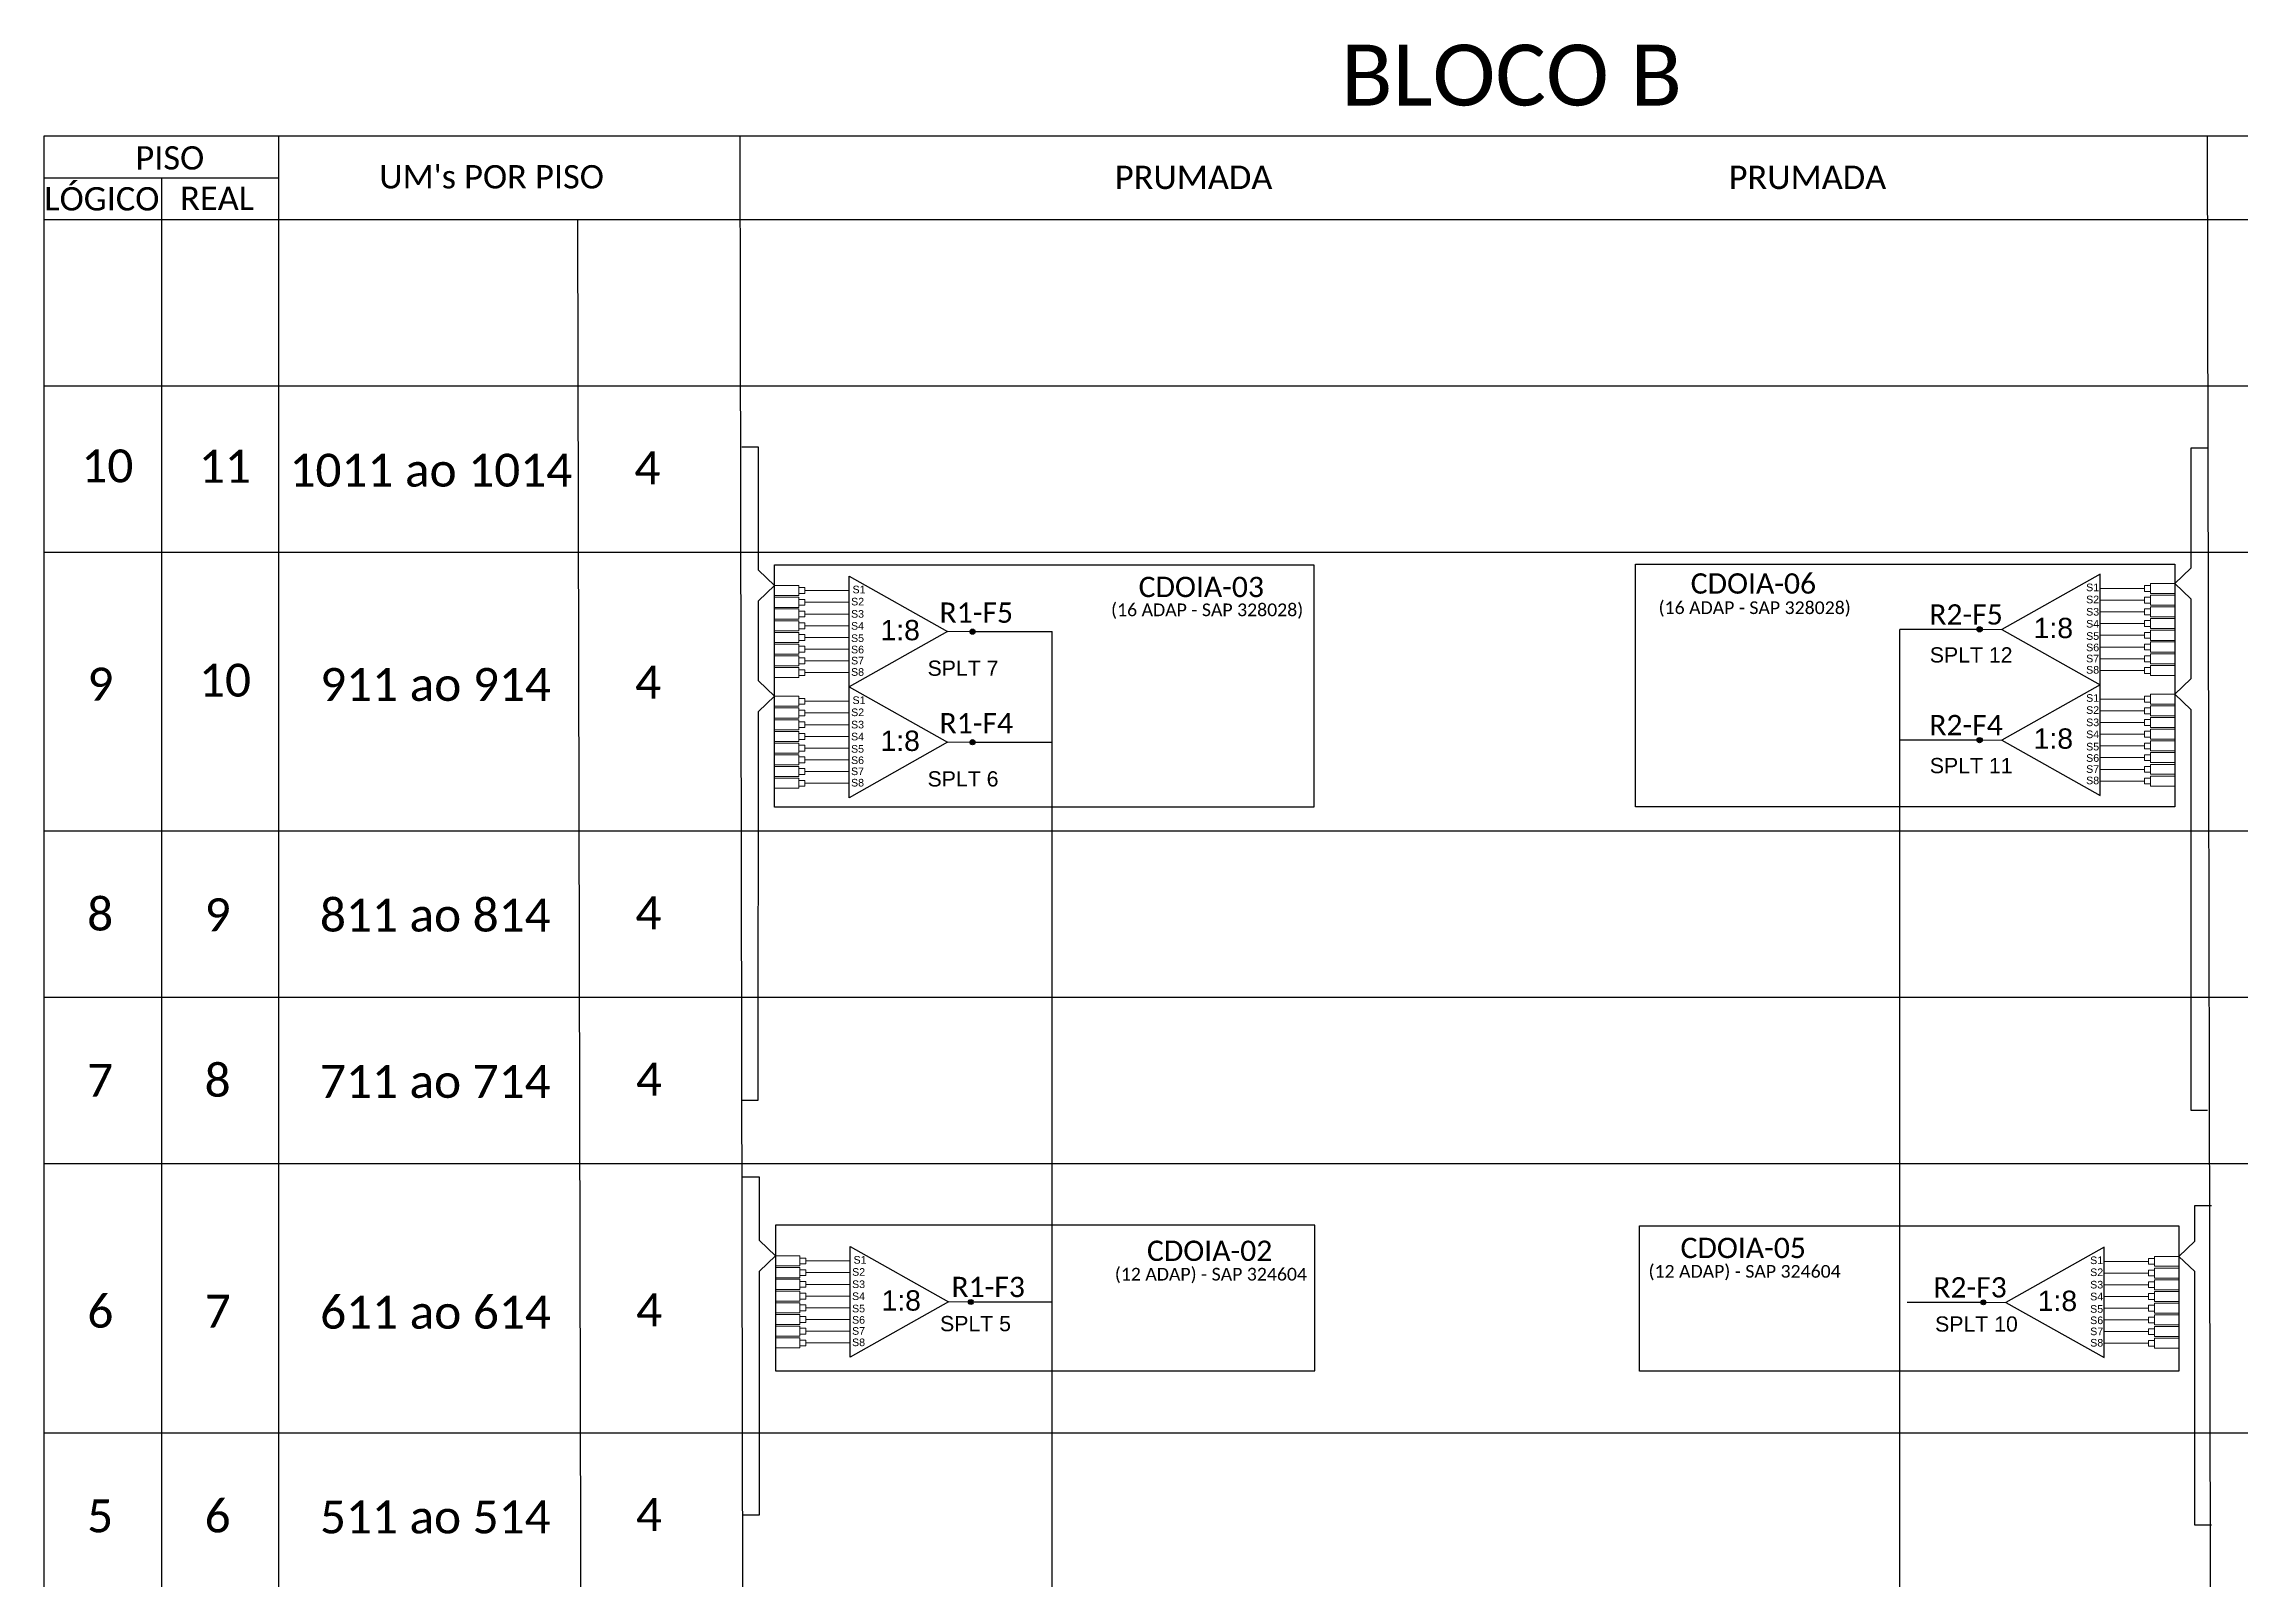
# Model space of a CAD drawing. Header units: millimetres. Extents: x -1286 to 1358, y -500 to 94.
# Drawn here: x 965.4 to 1181.7, y -207.6 to -56.5 of the extents above; entities that cross this region are included whole.
import ezdxf
from ezdxf.enums import TextEntityAlignment as Align

# ---------------------------------------------------------------- set-up
doc = ezdxf.new("R2010")
doc.units = ezdxf.units.MM
doc.styles.add('ARIAL', font='arial.ttf')
doc.styles.add('WMF-Calibri0', font='calibri.ttf')

# ---------------------------------------------------------------- blocks, each defined once
blk = doc.blocks.new('SPLT_1-8_SC-APC_ESQ')
at = {"color": 1}
blk.add_lwpolyline([(7.37, -2.1), (17.04, -7.55), (7.37, -13), (7.37, -2.1)], dxfattribs=at)
at = {"color": 3, "lineweight": 0}
for points in [[(2.41, -3.02), (0, -3.02)], [(2.41, -4), (0, -4)], [(2.41, -4.17), (0, -4.17)], [(2.41, -3.02), (2.41, -4)], [(2.41, -4.17), (2.41, -5.16)], [(2.99, -3.51), (7.37, -3.51)], [(2.41, -5.16), (0, -5.16)], [(2.41, -5.32), (0, -5.32)], [(2.41, -6.31), (0, -6.31)], [(2.41, -6.48), (0, -6.48)], [(2.41, -5.32), (2.41, -6.31)], [(2.41, -6.48), (2.41, -7.46)], [(7.37, -4.66), (2.99, -4.66)], [(7.37, -5.82), (2.99, -5.82)], [(2.41, -7.46), (0, -7.46)], [(2.41, -7.63), (0, -7.63)], [(2.41, -8.62), (0, -8.62)], [(2.41, -7.63), (2.41, -8.62)], [(7.37, -6.97), (2.99, -6.97)], [(7.37, -8.12), (2.99, -8.12)], [(2.41, -8.78), (0, -8.78)], [(2.41, -9.77), (0, -9.77)], [(2.41, -9.94), (0, -9.94)], [(2.41, -8.78), (2.41, -9.77)], [(2.41, -9.94), (2.41, -10.92)], [(7.37, -9.28), (2.99, -9.28)], [(7.37, -10.43), (2.99, -10.43)], [(2.41, -10.92), (0, -10.92)], [(2.41, -11.09), (0, -11.09)], [(2.41, -12.08), (0, -12.08)], [(2.41, -11.09), (2.41, -12.08)], [(7.37, -11.58), (2.99, -11.58)]]:
    blk.add_lwpolyline(points, dxfattribs=at)
for points in [[(2.99, -3.22), (2.41, -3.22), (2.41, -3.8), (2.99, -3.8)], [(2.99, -4.38), (2.41, -4.38), (2.41, -4.95), (2.99, -4.95)], [(2.99, -5.53), (2.41, -5.53), (2.41, -6.1), (2.99, -6.1)], [(2.99, -6.68), (2.41, -6.68), (2.41, -7.26), (2.99, -7.26)], [(2.99, -7.84), (2.41, -7.84), (2.41, -8.41), (2.99, -8.41)], [(2.99, -8.99), (2.41, -8.99), (2.41, -9.56), (2.99, -9.56)], [(2.99, -10.14), (2.41, -10.14), (2.41, -10.72), (2.99, -10.72)], [(2.99, -11.3), (2.41, -11.3), (2.41, -11.87), (2.99, -11.87)]]:
    blk.add_lwpolyline(points, close=True, dxfattribs=at)
at = {"color": 1, "lineweight": 0}
blk.add_lwpolyline([(17.04, -7.55), (19.26, -7.55)], dxfattribs=at)
at = {"color": 1, "style": 'ARIAL'}
for s, height, p in [('S2', 0.75, (7.56, -4.97)), ('S1', 0.75, (7.7, -3.78)), ('S3', 0.75, (7.55, -6.18)), ('1:8', 2, (10.45, -8.4)), ('S5', 0.75, (7.55, -8.57)), ('S4', 0.75, (7.55, -7.36)), ('S6', 0.75, (7.55, -9.69)), ('S7', 0.75, (7.55, -10.78)), ('S8', 0.75, (7.55, -11.9))]:
    blk.add_text(s, height=height, dxfattribs=at).set_placement(p)
blk = doc.blocks.new('SPLT_1-8_SC-APC')
at = {"color": 1}
blk.add_lwpolyline([(-7.37, -2.1), (-17.04, -7.55), (-7.37, -13), (-7.37, -2.1)], dxfattribs=at)
at = {"color": 3, "lineweight": 0}
for points in [[(-2.99, -3.51), (-7.37, -3.51)], [(-2.41, -3.02), (-2.41, -4)], [(-2.41, -3.02), (0, -3.02)], [(-2.41, -4), (0, -4)], [(-2.41, -4.17), (-2.41, -5.16)], [(-2.41, -4.17), (0, -4.17)], [(-7.37, -4.66), (-2.99, -4.66)], [(-7.37, -5.82), (-2.99, -5.82)], [(-2.41, -5.16), (0, -5.16)], [(-2.41, -5.32), (-2.41, -6.31)], [(-2.41, -5.32), (0, -5.32)], [(-2.41, -6.31), (0, -6.31)], [(-2.41, -6.48), (-2.41, -7.46)], [(-2.41, -6.48), (0, -6.48)], [(-7.37, -6.97), (-2.99, -6.97)], [(-7.37, -8.12), (-2.99, -8.12)], [(-2.41, -7.46), (0, -7.46)], [(-2.41, -7.63), (-2.41, -8.62)], [(-2.41, -7.63), (0, -7.63)], [(-2.41, -8.62), (0, -8.62)], [(-7.37, -9.28), (-2.99, -9.28)], [(-7.37, -10.43), (-2.99, -10.43)], [(-2.41, -8.78), (-2.41, -9.77)], [(-2.41, -8.78), (0, -8.78)], [(-2.41, -9.77), (0, -9.77)], [(-2.41, -9.94), (-2.41, -10.92)], [(-2.41, -9.94), (0, -9.94)], [(-7.37, -11.58), (-2.99, -11.58)], [(-2.41, -10.92), (0, -10.92)], [(-2.41, -11.09), (-2.41, -12.08)], [(-2.41, -11.09), (0, -11.09)], [(-2.41, -12.08), (0, -12.08)]]:
    blk.add_lwpolyline(points, dxfattribs=at)
for points in [[(-2.99, -3.22), (-2.41, -3.22), (-2.41, -3.8), (-2.99, -3.8)], [(-2.99, -4.38), (-2.41, -4.38), (-2.41, -4.95), (-2.99, -4.95)], [(-2.99, -5.53), (-2.41, -5.53), (-2.41, -6.1), (-2.99, -6.1)], [(-2.99, -6.68), (-2.41, -6.68), (-2.41, -7.26), (-2.99, -7.26)], [(-2.99, -7.84), (-2.41, -7.84), (-2.41, -8.41), (-2.99, -8.41)], [(-2.99, -8.99), (-2.41, -8.99), (-2.41, -9.56), (-2.99, -9.56)], [(-2.99, -10.14), (-2.41, -10.14), (-2.41, -10.72), (-2.99, -10.72)], [(-2.99, -11.3), (-2.41, -11.3), (-2.41, -11.87), (-2.99, -11.87)]]:
    blk.add_lwpolyline(points, close=True, dxfattribs=at)
at = {"color": 1, "lineweight": 0}
blk.add_lwpolyline([(-17.04, -7.55), (-19.26, -7.55)], dxfattribs=at)
at = {"color": 1, "style": 'ARIAL'}
for s, height, p in [('S1', 0.75, (-8.74, -3.78)), ('S2', 0.75, (-8.74, -4.97)), ('1:8', 2, (-13.91, -8.4)), ('S3', 0.75, (-8.74, -6.18)), ('S4', 0.75, (-8.74, -7.36)), ('S5', 0.75, (-8.74, -8.57)), ('S6', 0.75, (-8.74, -9.69)), ('S7', 0.75, (-8.74, -10.78)), ('S8', 0.75, (-8.74, -11.9))]:
    blk.add_text(s, height=height, dxfattribs=at).set_placement(p)

msp = doc.modelspace()

# ---------------------------------------------------------------- hatches: boundary and pattern name
h = msp.add_hatch(color=3)
h.dxf.hatch_style = 1
edge = h.paths.add_edge_path()
edge.add_arc((1056.85, -114.34), 0.256, 0, 360)
h = msp.add_hatch(color=3)
h.dxf.hatch_style = 1
edge = h.paths.add_edge_path()
edge.add_arc((1156.05, -114.12), 0.256, 0, 360)
h = msp.add_hatch(color=3)
h.dxf.hatch_style = 1
edge = h.paths.add_edge_path()
edge.add_arc((1056.85, -125.23), 0.256, 0, 360)
h = msp.add_hatch(color=3)
h.dxf.hatch_style = 1
edge = h.paths.add_edge_path()
edge.add_arc((1156.05, -125.02), 0.256, 0, 360)
h = msp.add_hatch(color=3)
h.dxf.hatch_style = 1
edge = h.paths.add_edge_path()
edge.add_arc((1056.69, -180.35), 0.242, 0, 360)
h = msp.add_hatch(color=3)
h.dxf.hatch_style = 1
edge = h.paths.add_edge_path()
edge.add_arc((1156.42, -180.39), 0.242, 0, 360)

# ---------------------------------------------------------------- linework, layer by layer
at = {"color": 5}
msp.add_line((1056.69, -180.35), (1064.69, -180.35), dxfattribs=at)
at = {"color": 6}
msp.add_line((1156.42, -180.39), (1148.9, -180.39), dxfattribs=at)
at = {"color": 0}
for points in [[(1327.89, -65.54), (965.38, -65.54)], [(965.38, -69.65), (988.53, -69.65)]]:
    msp.add_lwpolyline(points, dxfattribs=at)
for points in [[(965.38, -65.54), (965.38, -408.5), (1327.89, -408.5), (1327.89, -65.54)], [(988.53, -408.5), (988.53, -65.54)], [(976.95, -69.65), (976.95, -408.5)], [(965.38, -73.76), (1327.89, -73.76)], [(965.38, -90.14), (1327.89, -90.14)], [(965.38, -106.51), (1327.89, -106.51)], [(965.38, -133.95), (1327.89, -133.95)], [(965.38, -150.32), (1327.89, -150.32)], [(965.38, -166.7), (1327.89, -166.7)], [(965.38, -193.22), (1327.89, -193.22)]]:
    msp.add_lwpolyline(points)
at = {"color": 7}
for points in [[(1033.94, -65.54), (1034.56, -408.5)], [(1178.47, -65.54), (1179.2, -408.5)], [(1017.93, -73.76), (1018.68, -408.5)]]:
    msp.add_lwpolyline(points, dxfattribs=at)
at = {"color": 3}
for points in [[(1034.1, -160.49), (1035.75, -160.49), (1035.76, -122.21), (1037.33, -120.7), (1035.76, -119.2), (1035.76, -111.31), (1037.33, -109.81), (1035.76, -108.3), (1035.76, -96.17), (1034.11, -96.17)], [(1178.51, -96.29), (1176.86, -96.29), (1176.85, -108.09), (1175.28, -109.59), (1176.85, -111.1), (1176.85, -118.98), (1175.28, -120.49), (1176.85, -122), (1176.85, -161.47), (1178.5, -161.47)], [(1034.21, -201.3), (1035.86, -201.3), (1035.86, -177.33), (1037.43, -175.82), (1035.86, -174.31), (1035.87, -168.05), (1034.21, -168.05)], [(1178.9, -202.34), (1177.25, -202.34), (1177.25, -177.36), (1175.68, -175.86), (1177.25, -174.35), (1177.24, -170.85), (1178.9, -170.85)]]:
    msp.add_lwpolyline(points, dxfattribs=at)
at = {"color": 1}
for points in [[(1037.33, -107.75), (1090.46, -107.75), (1090.46, -131.64), (1037.33, -131.64)], [(1122.15, -107.7), (1175.28, -107.7), (1175.28, -131.59), (1122.15, -131.59)], [(1090.56, -172.8), (1037.43, -172.8), (1037.43, -187.12), (1090.56, -187.12)], [(1122.55, -172.84), (1175.68, -172.84), (1175.68, -187.16), (1122.55, -187.16)]]:
    msp.add_lwpolyline(points, close=True, dxfattribs=at)
at = {"color": 5, "linetype": 'Continuous', "ltscale": 4}
for points in [[(1056.85, -114.34), (1064.69, -114.34)], [(1056.85, -125.23), (1064.69, -125.23)]]:
    msp.add_lwpolyline(points, dxfattribs=at)
at = {"color": 5}
msp.add_lwpolyline([(1123.55, -319.69), (1123.55, -294.28), (1064.69, -294.28), (1064.69, -114.34)], dxfattribs=at)
at = {"color": 6}
for points in [[(1132.55, -319.69), (1132.55, -289.34), (1148.18, -289.34), (1148.18, -114.12)], [(1156.02, -114.12), (1148.18, -114.12)], [(1156.02, -125.02), (1148.18, -125.02)]]:
    msp.add_lwpolyline(points, dxfattribs=at)
at = {"color": 1}
msp.add_lwpolyline([(1168.31, -174.94), (1158.64, -180.39), (1168.31, -185.83), (1168.31, -174.94)], dxfattribs=at)
at = {"color": 3, "lineweight": 0}
for points in [[(1172.69, -176.35), (1168.31, -176.35)], [(1173.26, -175.86), (1173.26, -176.84)], [(1173.26, -175.86), (1175.68, -175.86)], [(1173.26, -176.84), (1175.68, -176.84)], [(1173.26, -177.01), (1173.26, -178)], [(1173.26, -177.01), (1175.68, -177.01)], [(1168.31, -177.5), (1172.69, -177.5)], [(1168.31, -178.66), (1172.69, -178.66)], [(1173.26, -178), (1175.68, -178)], [(1173.26, -178.16), (1173.26, -179.15)], [(1173.26, -178.16), (1175.68, -178.16)], [(1173.26, -179.15), (1175.68, -179.15)], [(1173.26, -179.31), (1173.26, -180.3)], [(1173.26, -179.31), (1175.68, -179.31)], [(1168.31, -179.81), (1172.69, -179.81)], [(1168.31, -180.96), (1172.69, -180.96)], [(1173.26, -180.3), (1175.68, -180.3)], [(1173.26, -180.47), (1173.26, -181.45)], [(1173.26, -180.47), (1175.68, -180.47)], [(1173.26, -181.45), (1175.68, -181.45)], [(1173.26, -181.62), (1173.26, -182.61)], [(1173.26, -181.62), (1175.68, -181.62)], [(1168.31, -182.11), (1172.69, -182.11)], [(1168.31, -183.27), (1172.69, -183.27)], [(1173.26, -182.61), (1175.68, -182.61)], [(1173.26, -182.77), (1173.26, -183.76)], [(1173.26, -182.77), (1175.68, -182.77)], [(1173.26, -183.76), (1175.68, -183.76)], [(1168.31, -184.42), (1172.69, -184.42)], [(1173.26, -183.93), (1173.26, -184.91)], [(1173.26, -183.93), (1175.68, -183.93)], [(1173.26, -184.91), (1175.68, -184.91)]]:
    msp.add_lwpolyline(points, dxfattribs=at)
for points in [[(1172.69, -176.06), (1173.26, -176.06), (1173.26, -176.64), (1172.69, -176.64)], [(1172.69, -177.22), (1173.26, -177.22), (1173.26, -177.79), (1172.69, -177.79)], [(1172.69, -178.37), (1173.26, -178.37), (1173.26, -178.94), (1172.69, -178.94)], [(1172.69, -179.52), (1173.26, -179.52), (1173.26, -180.09), (1172.69, -180.09)], [(1172.69, -180.67), (1173.26, -180.67), (1173.26, -181.25), (1172.69, -181.25)], [(1172.69, -181.83), (1173.26, -181.83), (1173.26, -182.4), (1172.69, -182.4)], [(1172.69, -182.98), (1173.26, -182.98), (1173.26, -183.55), (1172.69, -183.55)], [(1172.69, -184.13), (1173.26, -184.13), (1173.26, -184.71), (1172.69, -184.71)]]:
    msp.add_lwpolyline(points, close=True, dxfattribs=at)
at = {"color": 1, "lineweight": 0}
msp.add_lwpolyline([(1158.64, -180.39), (1156.42, -180.39)], dxfattribs=at)
at = {"color": 3}
for centre, radius in [((1056.85, -114.34), 0.256), ((1156.05, -114.12), 0.256), ((1056.85, -125.23), 0.256), ((1156.05, -125.02), 0.256), ((1056.69, -180.35), 0.242), ((1156.42, -180.39), 0.242)]:
    msp.add_circle(centre, radius, dxfattribs=at)

# ---------------------------------------------------------------- block references
for p in [(1037.33, -106.79), (1037.33, -117.69), (1037.43, -172.8)]:
    msp.add_blockref('SPLT_1-8_SC-APC_ESQ', p)
for p in [(1175.28, -106.58), (1175.28, -117.47)]:
    msp.add_blockref('SPLT_1-8_SC-APC', p, dxfattribs=at)

# ---------------------------------------------------------------- texts
at = {"color": 0, "style": 'WMF-Calibri0'}
for s, height, p in [('BLOCO B', 6, (1093.14, -62.54)), ('     PISO', 2.3, (970.34, -68.84)), ("UM's POR PISO", 2.3, (998.41, -70.7)), ('PRUMADA', 2.3, (1070.87, -70.76)), ('PRUMADA', 2.3, (1131.33, -70.76)), ('  LÓGICO', 2.3, (963.8, -72.87)), ('    REAL', 2.3, (975.56, -72.82))]:
    msp.add_text(s, height=height, dxfattribs=at).set_placement(p)
at = {"color": 7, "style": 'WMF-Calibri0'}
for s, p in [('10', (971.63, -98.02)), ('11', (983.2, -98.06)), ('10', (983.22, -119.12))]:
    msp.add_text(s, height=3.24, dxfattribs=at).set_placement(p, align=Align.MIDDLE_CENTER)
at = {"color": 7}
for s, height, style, p in [('1011 ao 1014', 3.24, 'WMF-Calibri0', (989.57, -100.06)), ('SPLT 12', 1.5, 'ARIAL', (1151.14, -117.38)), ('911 ao 914', 3.24, 'WMF-Calibri0', (992.59, -121.16)), ('SPLT 7', 1.5, 'ARIAL', (1052.42, -118.69)), ('SPLT 11', 1.5, 'ARIAL', (1151.14, -128.28)), ('SPLT 6', 1.5, 'ARIAL', (1052.42, -129.59)), ('811 ao 814', 3.24, 'WMF-Calibri0', (992.57, -143.87)), ('711 ao 714', 3.24, 'WMF-Calibri0', (992.57, -160.25)), ('611 ao 614', 3.24, 'WMF-Calibri0', (992.59, -182.98)), ('511 ao 514', 3.24, 'WMF-Calibri0', (992.57, -203.14))]:
    msp.add_text(s, height=height, dxfattribs=dict(at, style=style)).set_placement(p)
at = {"color": 1}
for s, height, style, p in [('CDOIA-03', 2, 'WMF-Calibri0', (1073.21, -110.94)), ('CDOIA-06', 2, 'WMF-Calibri0', (1127.59, -110.6)), ('CDOIA-02', 2, 'WMF-Calibri0', (1074.03, -176.31)), ('CDOIA-05', 2, 'WMF-Calibri0', (1126.59, -176.03)), ('S1', 0.75, 'ARIAL', (1166.94, -176.62)), ('S2', 0.75, 'ARIAL', (1166.94, -177.8)), ('1:8', 2, 'ARIAL', (1161.77, -181.24)), ('S3', 0.75, 'ARIAL', (1166.94, -179.02)), ('S4', 0.75, 'ARIAL', (1166.94, -180.19)), ('S5', 0.75, 'ARIAL', (1166.94, -181.41)), ('S6', 0.75, 'ARIAL', (1166.94, -182.53)), ('S7', 0.75, 'ARIAL', (1166.94, -183.62)), ('S8', 0.75, 'ARIAL', (1166.94, -184.74))]:
    msp.add_text(s, height=height, dxfattribs=dict(at, style=style)).set_placement(p)
at = {"color": 5, "style": 'WMF-Calibri0'}
for s, p in [('R1-F5', (1053.6, -113.47)), ('R1-F4', (1053.6, -124.36)), ('R1-F3', (1054.77, -179.87))]:
    msp.add_text(s, height=2, dxfattribs=at).set_placement(p)
at = {"color": 1, "style": 'WMF-Calibri0'}
for s, p in [('(16 ADAP - SAP 328028)', (1079.96, -112.82)), ('(16 ADAP - SAP 328028)', (1133.89, -112.61)), ('(12 ADAP) - SAP 324604', (1080.33, -178.24)), ('(12 ADAP) - SAP 324604', (1132.9, -177.96))]:
    msp.add_text(s, height=1.25, dxfattribs=at).set_placement(p, align=Align.CENTER)
at = {"color": 6, "style": 'WMF-Calibri0'}
for s, p in [('R2-F5', (1151.09, -113.65)), ('R2-F4', (1151.09, -124.54)), ('R2-F3', (1151.48, -179.91))]:
    msp.add_text(s, height=2, dxfattribs=at).set_placement(p)
at = {"color": 7, "style": 'ARIAL', "text_generation_flag": 6}
for s, p in [('SPLT 5', (1053.65, -183.23)), ('SPLT 10', (1151.66, -183.27))]:
    msp.add_text(s, height=1.5, rotation=180, dxfattribs=at).set_placement(p)
at = {"color": 7, "style": 'WMF-Calibri0', "flags": 4}
for tag, p in [('4', (1024.82, -98.21)), ('9', (970.94, -119.51)), ('4', (1024.89, -119.31)), ('8', (970.92, -142.15)), ('9', (982.49, -142.22)), ('4', (1024.92, -142.03)), ('7', (970.92, -158.52)), ('8', (982.49, -158.52)), ('4', (1024.98, -158.4)), ('6', (970.94, -181.26)), ('4', (1024.99, -181.13)), ('7', (982.51, -181.26)), ('5', (970.92, -201.42)), ('6', (982.49, -201.42)), ('4', (1024.98, -201.29))]:
    msp.add_attdef(tag, text='XX', height=3.24, dxfattribs=at).set_placement(p, align=Align.MIDDLE_CENTER)

doc.saveas('drawing.dxf')
